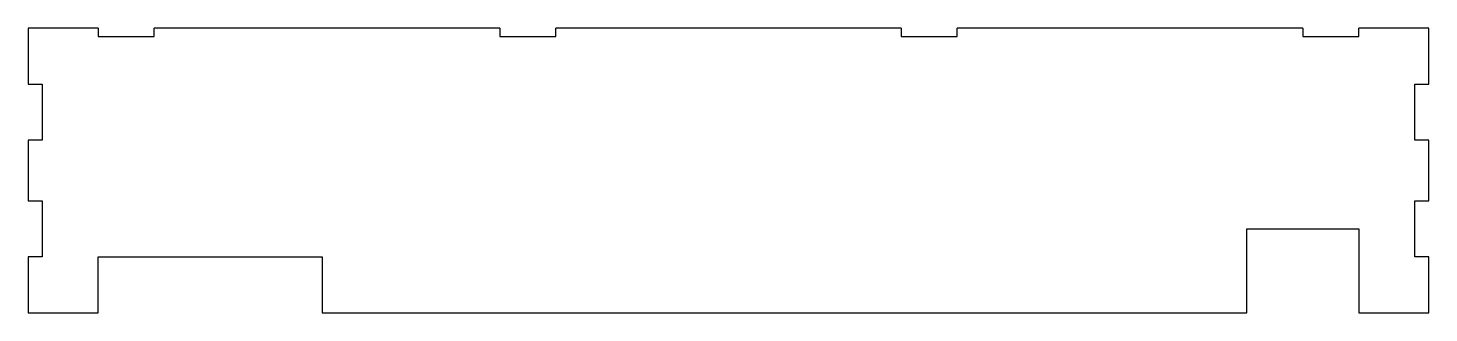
# Model space of a CAD drawing. Header units: millimetres. Extents: x -250 to 250, y -51 to 51.
import ezdxf

# ---------------------------------------------------------------- set-up
doc = ezdxf.new("R2010")
doc.units = ezdxf.units.MM

msp = doc.modelspace()

# ---------------------------------------------------------------- linework, layer by layer
at = {"color": 7, "linetype": 'Continuous', "lineweight": 25}
for p, q in [((-250, 50.8), (-250, 30.8)), ((-225, 50.8), (-250, 50.8)), ((-225, 50.8), (-225, 47.8)), ((-205, 47.8), (-205, 50.8)), ((-81.67, 50.8), (-205, 50.8)), ((-81.67, 50.8), (-81.67, 47.8)), ((-61.67, 47.8), (-61.67, 50.8)), ((61.67, 50.8), (-61.67, 50.8)), ((61.67, 50.8), (61.67, 47.8)), ((81.67, 47.8), (81.67, 50.8)), ((205, 50.8), (81.67, 50.8)), ((205, 50.8), (205, 47.8)), ((225, 47.8), (225, 50.8)), ((250, 50.8), (225, 50.8)), ((250, 30.8), (250, 50.8)), ((-225, 47.8), (-205, 47.8)), ((-81.67, 47.8), (-61.67, 47.8)), ((61.67, 47.8), (81.67, 47.8)), ((205, 47.8), (225, 47.8)), ((-250, 30.8), (-245, 30.8)), ((-245, 30.8), (-245, 10.8)), ((245, 30.8), (250, 30.8)), ((245, 10.8), (245, 30.8)), ((-250, 10.8), (-250, -10.8)), ((-245, 10.8), (-250, 10.8)), ((250, 10.8), (245, 10.8)), ((250, -10.8), (250, 10.8)), ((-250, -10.8), (-245, -10.8)), ((-245, -10.8), (-245, -30.8)), ((245, -10.8), (250, -10.8)), ((245, -30.8), (245, -10.8)), ((185, -50.8), (185, -20.8)), ((185, -20.8), (225, -20.8)), ((225, -20.8), (225, -50.8)), ((-250, -30.8), (-250, -50.8)), ((-245, -30.8), (-250, -30.8)), ((-225, -30.8), (-145, -30.8)), ((-225, -50.8), (-225, -30.8)), ((-145, -30.8), (-145, -50.8)), ((250, -30.8), (245, -30.8)), ((250, -50.8), (250, -30.8)), ((-250, -50.8), (-225, -50.8)), ((-145, -50.8), (185, -50.8)), ((225, -50.8), (250, -50.8))]:
    msp.add_line(p, q, dxfattribs=at)

doc.saveas('drawing.dxf')
